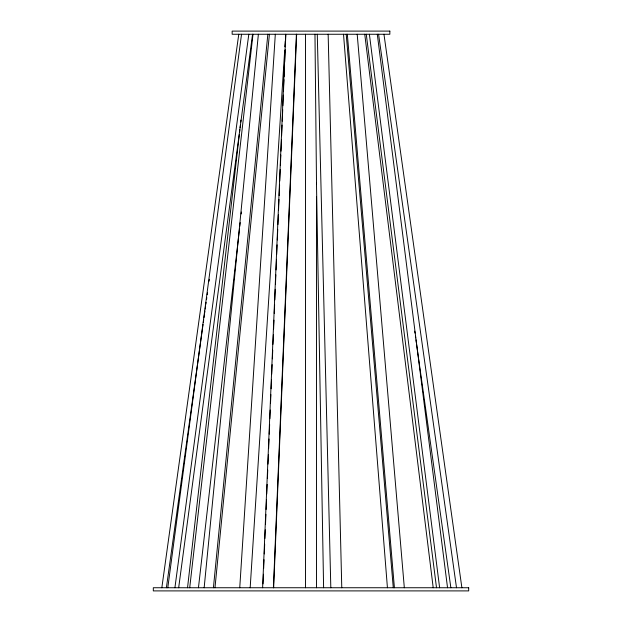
<?xml version="1.0" encoding="UTF-8"?>
<svg xmlns="http://www.w3.org/2000/svg" width="622" height="622" viewBox="0 0 622 622"><rect width="100%" height="100%" fill="white"/><g stroke="black" fill="none" stroke-linecap="round" stroke-linejoin="round"><path stroke-width="0.93" d="M262.616 587.743L285.7 34.257M263.02 583.879L263.425 574.223M263.666 568.43L264.023 559.73M264.264 553.938L264.669 544.281M264.91 538.481L265.267 529.788M265.508 523.996L265.913 514.332M266.115 509.504L266.511 499.847M266.752 494.047L267.157 484.39M267.398 478.59L267.755 469.898M267.996 464.105L268.401 454.441M268.634 448.649L269.038 438.992M269.24 434.156L269.637 424.499M269.878 418.707L270.243 410.007M270.523 403.25L270.881 394.558M271.122 388.758L271.487 380.065M271.728 374.273L272.125 364.609M272.366 358.816L272.731 350.124M272.965 344.324L273.369 334.667M273.61 328.867L273.968 320.175M274.255 313.418L274.613 304.718M274.815 299.89L275.251 289.269M275.453 284.433L275.857 274.776M276.059 269.948L276.495 259.32M276.697 254.491L277.101 244.835M277.303 239.999L277.739 229.378M277.941 224.55L278.345 214.885M278.539 210.057L278.983 199.429M279.146 195.565L279.589 184.944M279.745 181.08L280.227 169.487M280.39 165.623L280.825 154.995M280.988 151.138L281.471 139.546M281.634 135.682L282.069 125.053M282.233 121.189L282.715 109.596M282.87 105.732L283.313 95.112M283.476 91.247L283.959 79.655M284.075 76.755L284.557 65.162M284.682 62.27L285.203 49.706M285.319 46.813L285.801 35.221M273.408 587.743L296.391 34.257M273.657 587.743L296.632 34.257M239.75 587.743L275.313 34.257M250.176 587.743L284.689 50.592M284.938 46.743L285.311 40.982M258.379 34.257L204.156 587.743M213.416 587.743L267.849 34.257M214.979 587.743L269.412 34.257M316.512 184.314L314.973 34.257M187.533 587.743L239.315 134.539M239.54 132.61L239.867 129.718M240.092 127.79L240.426 124.898M240.753 122.005L240.978 120.077M189.71 587.743L253.006 34.257M198.449 587.743L239.548 228.36M239.765 226.439L240.209 222.598M241.196 213.945L241.414 212.024M167.792 587.743L241.53 34.257M174.914 587.743L248.808 34.257M178.669 587.743L252.571 34.257M161.837 587.743L238.77 34.257M166.385 587.743L203.052 324.451M203.316 322.53L203.721 319.646M203.985 317.725L204.389 314.841M204.661 312.92L204.926 311M205.19 309.08L205.594 306.195M205.859 304.275L206.131 302.354M206.535 299.47L206.799 297.549M207.204 294.665L207.468 292.744M209.078 281.214L209.342 279.286M383.961 34.257L461.882 587.743M378.58 34.257L456.509 587.743M414.726 331.176L414.998 333.104M415.403 335.981L415.675 337.909M415.947 339.83L416.351 342.714M416.623 344.635L450.857 587.743M377.29 34.257L447.537 587.743M369.39 34.257L439.622 587.743M366.265 34.257L436.504 587.743M364.749 34.257L433.207 587.743M357.199 34.257L404.323 587.743M347.333 34.257L394.402 587.743M346.213 34.257L393.283 587.743M343.515 34.257L387.428 587.743M328.152 34.257L341.773 587.743M317.282 34.257L330.818 587.743M316.474 182.938L323.603 587.743M316.52 196.661L316.52 587.743M305.48 34.257L305.48 587.743M389.846 31.1L232.154 31.1L232.154 34.257L389.846 34.257L389.846 31.1M468.693 587.743L153.307 587.743L153.307 590.9L468.693 590.9L468.693 587.743"/></g></svg>
